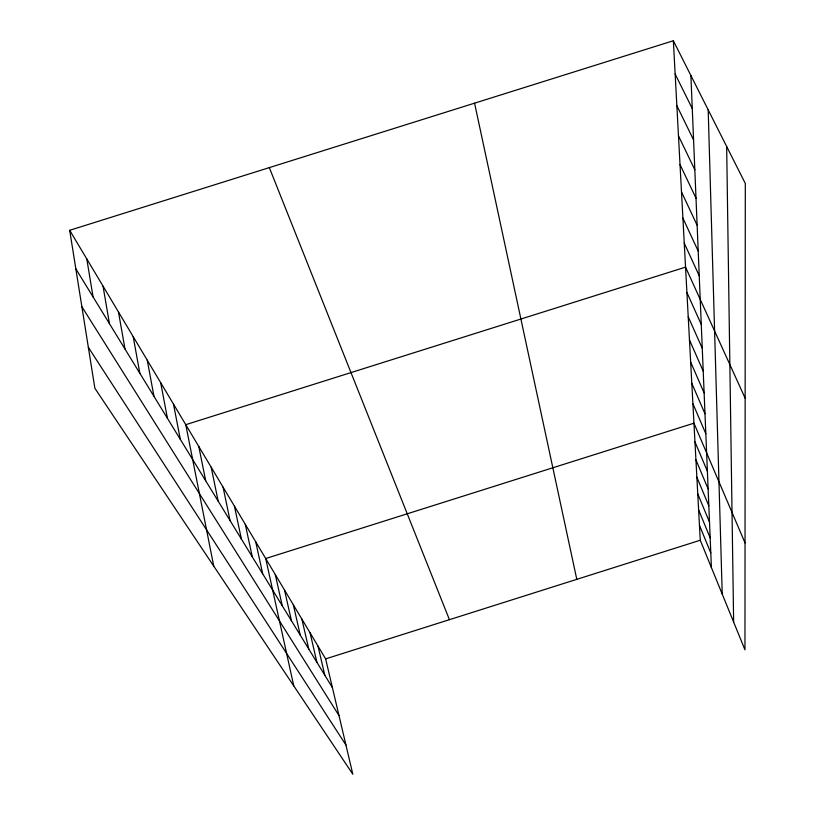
<?xml version="1.0" encoding="UTF-8"?>
<svg xmlns="http://www.w3.org/2000/svg" width="815" height="815" viewBox="0 0 815 815"><rect width="100%" height="100%" fill="white"/><g stroke="black" fill="none" stroke-linecap="round" stroke-linejoin="round"><path stroke-width="1.22" d="M325.633 658.887L700.258 540.243L673.353 40.75L69.693 230.299L94.876 388.276L352.824 774.25L325.633 658.887L69.693 230.299M88.356 347.353L345.937 745.002M81.887 306.756L338.989 715.56M75.836 268.807L332.408 687.626M673.353 40.75L745.307 183.477L744.961 649.82L700.258 540.243M675.146 74.053L692.271 108.558M676.847 105.706L693.575 139.925M678.477 135.84L694.818 169.754M680.026 164.569L696 198.157M681.503 191.973L697.131 225.246M682.909 218.155L698.211 251.091M684.264 243.186L699.239 275.786M745.144 398.189L685.547 267.137L185.769 424.676L213.734 566.119M686.923 292.544L701.267 324.441M688.227 316.791L702.265 348.311M689.47 339.957L703.213 371.11M690.662 362.125L704.119 392.901M691.813 383.345L704.985 413.755M692.903 403.68L705.821 433.723M745.042 542.933L693.952 423.189L265.71 558.53L293.767 685.884M694.961 441.913L707.389 471.243M695.939 459.905L708.123 488.888M696.866 477.213L708.826 505.84M697.762 493.859L709.508 522.15M698.628 509.895L710.16 537.849M699.464 525.349L710.792 552.967M269.327 167.615L449.422 619.675M318.003 646.112L324.818 675.238M310.097 632.868L316.933 662.381M301.886 619.125L308.763 649.025M293.369 604.852L300.266 635.16M284.506 590.019L291.434 620.735M275.297 574.595L282.235 605.728M255.716 541.802L262.685 573.811M474.564 103.169L576.796 579.343M245.305 524.361L252.273 556.818M234.435 506.166L241.403 539.072M223.076 487.156L230.044 520.53M211.207 467.28L218.155 501.123M198.789 446.477L205.706 480.809M173.493 404.118L180.339 439.387M160.667 382.632L167.452 418.36M147.25 360.159L153.964 396.345M133.191 336.636L139.834 373.28M118.47 311.972L125.011 349.085M103.016 286.096L109.444 323.667M86.777 258.905L93.073 296.945M690.896 75.54L711.403 567.546M708.184 109.842L722.222 594.074M726.664 146.506L733.632 622.039"/></g></svg>
